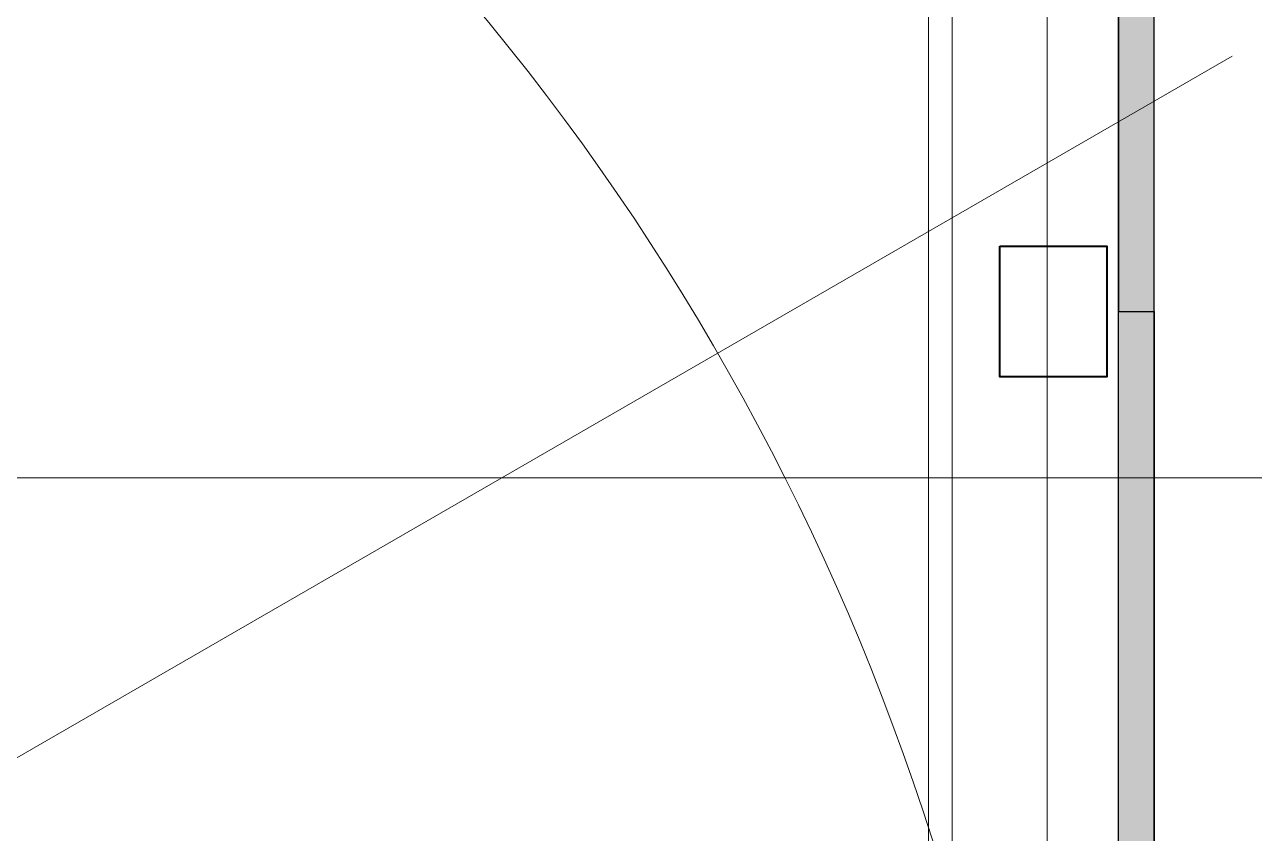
# Model space of a CAD drawing. Header units: millimetres. Extents: x 4003075 to 5615882, y 1445368 to 2591247.
# Drawn here: x 5489969 to 5500318, y 2413375 to 2420183 of the extents above; entities that cross this region are included whole.
import ezdxf

# ---------------------------------------------------------------- set-up
doc = ezdxf.new("R2010")
doc.units = ezdxf.units.MM
doc.layers.add('XR-평면도$0$!!파라펫', color=9, linetype='Continuous')
for name, color, linetype, lineweight in [('XR-평면도$0$A-CNTL', 9, 'Continuous', 15), ('XR-평면도$0$A-CONC-LIN1', 9, 'Continuous', 40), ('XR-평면도$0$A-ELEV-LIN2', 9, 'Continuous', 25), ('XR-평면도$0$A-ELEV-LIN3', 9, 'Continuous', 18)]:
    doc.layers.add(name, color=color, linetype=linetype, lineweight=lineweight)

# ---------------------------------------------------------------- blocks, each defined once
blk = doc.blocks.new('XR-평면도$0$진입램프기둥 기준')
at = {"layer": 'XR-평면도$0$A-CONC-LIN1'}
blk.add_lwpolyline([(786299, 1261751), (785399, 1261751), (785399, 1262851), (786299, 1262851)], close=True, dxfattribs=at)
blk = doc.blocks.new('XR-평면도$0$RAMP_올라감(기준층) (210411)')
at = {"layer": 'XR-평면도$0$A-CNTL', "ltscale": 300}
for points in [[(-20700, 40700), (-20700, -40700)], [(0, -15000), (-22257, -27850)], [(0, -15000), (-22257, -27850)]]:
    blk.add_lwpolyline(points, dxfattribs=at)
blk.add_lwpolyline([(-20700, 15000), (-20700, -15000, 0.414214), (0, -35700, 0.414214), (20700, -15000), (20700, 15000, 0.414214), (0, 35700, 0.414214)], format="xyb", close=True, dxfattribs=at)
at = {"layer": 'XR-평면도$0$A-CONC-LIN1'}
blk.add_lwpolyline([(-20300, -26250), (-21200, -26250), (-21200, -25150), (-20300, -25150)], close=True, dxfattribs=at)
at = {"layer": 'XR-평면도$0$A-ELEV-LIN2'}
blk.add_line((-21300, 15000), (-21300, -36200), dxfattribs=at)
blk.add_lwpolyline([(21600, 15000), (21600, 15013), (21273, 18751), (20298, 22388), (18707, 25801), (16547, 28885), (13885, 31547), (10801, 33707), (7388, 35298), (3751, 36273), (0, 36601), (-3751, 36273), (-7388, 35298), (-10801, 33707), (-13885, 31547), (-16547, 28885), (-18707, 25801), (-20298, 22388), (-21273, 18751), (-21600, 15013), (-21600, -36200)], dxfattribs=at)
at = {"layer": 'XR-평면도$0$A-ELEV-LIN3'}
blk.add_lwpolyline([(19900, -36700), (19900, 15000, 0.414214), (0, 34900, 0.414214), (-19900, 15000), (-19900, -36700)], format="xyb", dxfattribs=at)
for points in [[(-12100, 15000), (-12100, -15000, 0.414214), (0, -27100, 0.414214), (12100, -15000), (12100, 15000, 0.414214), (0, 27100, 0.414214)], [(-19700, -15700), (-12280, -15700, 0.397632), (0, -27300, 0.397632), (12280, -15700), (19700, -15700), (19700, -34700), (-19700, -34700)]]:
    blk.add_lwpolyline(points, format="xyb", close=True, dxfattribs=at)
blk.add_blockref('XR-평면도$0$진입램프기둥 기준', (-806599, -1288001))
blk = doc.blocks.new('XR-평면도$0$중심선(210216)')
at = {"layer": 'XR-평면도$0$A-CNTL', "ltscale": 300}
for points in [[(176000, 206000), (176000, -10000)], [(-10000, 77000), (186000, 77000)]]:
    blk.add_lwpolyline(points, dxfattribs=at)
blk = doc.blocks.new('XR-평면도$0$3층진입램프 파라펫')
at = {"layer": 'XR-평면도$0$!!파라펫'}
h = blk.add_hatch(color=9, dxfattribs=at)
h.dxf.hatch_style = 1
h.paths.add_polyline_path([(661580, 1271057), (661280, 1271057), (661280, 1281557), (661580, 1281557)])
h = blk.add_hatch(color=9, dxfattribs=at)
h.dxf.hatch_style = 1
h.paths.add_polyline_path([(661580, 1271057), (661280, 1271057), (661280, 1260357), (661580, 1260357)])
for points in [[(661280, 1271057), (661580, 1271057), (661580, 1281557), (661280, 1281557)], [(661280, 1271057), (661580, 1271057), (661580, 1260357), (661280, 1260357)]]:
    blk.add_lwpolyline(points, close=True, dxfattribs=at)

msp = doc.modelspace()

# ---------------------------------------------------------------- block references
at = {"rotation": 180}
msp.add_blockref('XR-평면도$0$RAMP_올라감(기준층) (210411)', (5477875, 2392067.6), dxfattribs=at)
msp.add_blockref('XR-평면도$0$3층진입램프 파라펫', (4837895.3, 1146710.6))
msp.add_blockref('XR-평면도$0$3층진입램프 파라펫', (4837895.3, 1146710.6))
msp.add_blockref('XR-평면도$0$3층진입램프 파라펫', (4837895.3, 1146710.6))
at = {"layer": 'XR-평면도$0$A-CNTL'}
msp.add_blockref('XR-평면도$0$중심선(210216)', (5322575, 2339367.6), dxfattribs=at)

doc.saveas('drawing.dxf')
